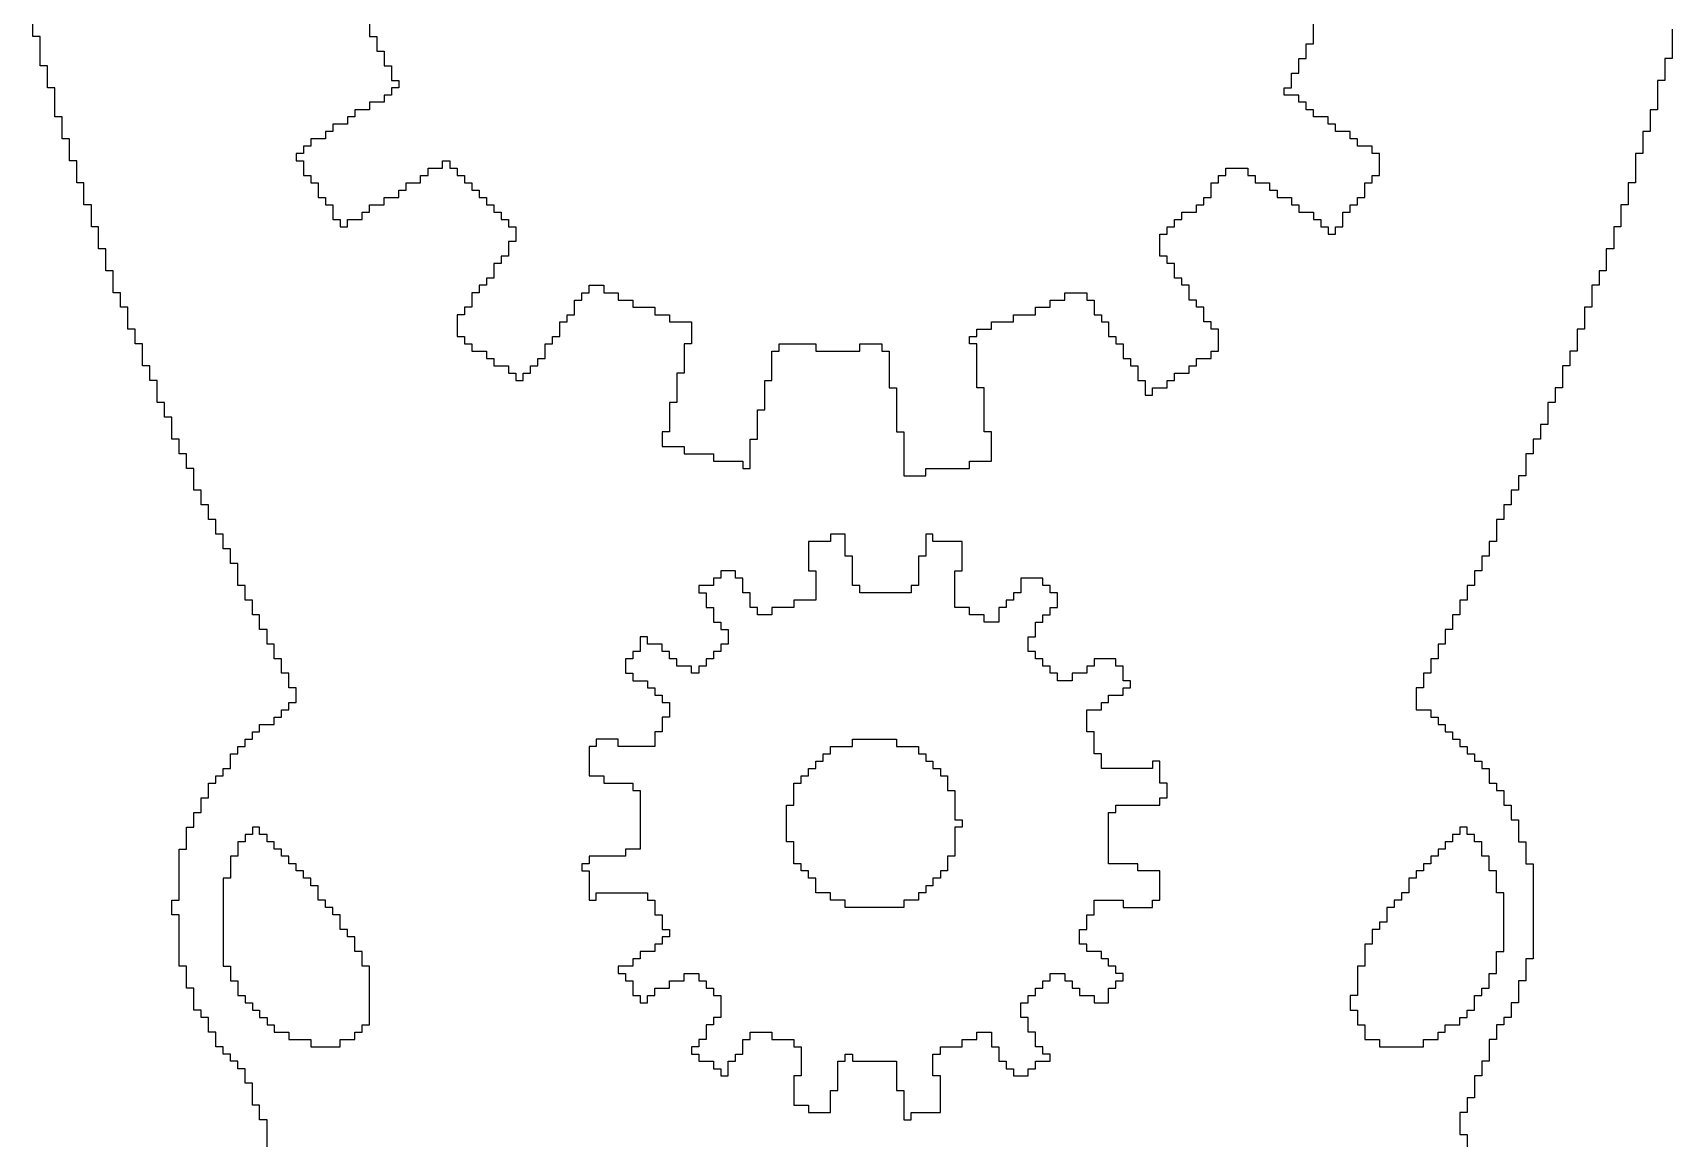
# Model space of a CAD drawing. Header units: inches. Extents: x -0.1 to 88.5, y -0.1 to 66.5.
# Drawn here: x 3.176 to 5.265, y 15.58 to 16.989 of the extents above; entities that cross this region are included whole.
import ezdxf

# ---------------------------------------------------------------- set-up
doc = ezdxf.new("R2010")
doc.units = ezdxf.units.IN
doc.layers.add('Top Overlay', color=2, linetype='Continuous')

msp = doc.modelspace()

# ---------------------------------------------------------------- linework, layer by layer
at = {"layer": 'Top Overlay'}
for p, q in [((3.1757, 16.9843), (3.1757, 17.0216)), ((3.6048, 17.0123), (3.6048, 16.9843)), ((4.8082, 16.975), (4.8082, 17.003)), ((5.2653, 16.9937), (5.2653, 16.9563)), ((3.1851, 16.9843), (3.1757, 16.9843)), ((3.1851, 16.947), (3.1851, 16.9843)), ((3.6048, 16.9843), (3.6142, 16.9843)), ((3.6142, 16.9843), (3.6142, 16.9657)), ((4.7989, 16.9563), (4.7989, 16.975)), ((4.7989, 16.975), (4.8082, 16.975)), ((3.1944, 16.947), (3.1851, 16.947)), ((3.1944, 16.919), (3.1944, 16.947)), ((3.6142, 16.9657), (3.6235, 16.9657)), ((3.6235, 16.9657), (3.6235, 16.947)), ((3.6235, 16.947), (3.6328, 16.947)), ((3.6328, 16.947), (3.6328, 16.9284)), ((4.7896, 16.9377), (4.7896, 16.9563)), ((4.7896, 16.9563), (4.7989, 16.9563)), ((5.2653, 16.9563), (5.256, 16.9563)), ((5.256, 16.9563), (5.256, 16.9284)), ((3.6328, 16.9284), (3.6422, 16.9284)), ((3.6422, 16.9284), (3.6422, 16.919)), ((4.7802, 16.919), (4.7802, 16.9377)), ((4.7802, 16.9377), (4.7896, 16.9377)), ((5.256, 16.9284), (5.2466, 16.9284)), ((5.2466, 16.9284), (5.2466, 16.891)), ((3.2037, 16.919), (3.1944, 16.919)), ((3.2037, 16.8817), (3.2037, 16.919)), ((3.6328, 16.9097), (3.6235, 16.9097)), ((3.6235, 16.9097), (3.6235, 16.9004)), ((3.6422, 16.919), (3.6328, 16.919)), ((3.6328, 16.919), (3.6328, 16.9097)), ((4.7709, 16.9097), (4.7709, 16.919)), ((4.7709, 16.919), (4.7802, 16.919)), ((4.7896, 16.9097), (4.7709, 16.9097)), ((4.7896, 16.9004), (4.7896, 16.9097)), ((3.6048, 16.891), (3.5862, 16.891)), ((3.5862, 16.891), (3.5862, 16.8817)), ((3.6235, 16.9004), (3.6048, 16.9004)), ((3.6048, 16.9004), (3.6048, 16.891)), ((4.7989, 16.9004), (4.7896, 16.9004)), ((4.7989, 16.891), (4.7989, 16.9004)), ((4.8082, 16.891), (4.7989, 16.891)), ((4.8082, 16.8817), (4.8082, 16.891)), ((5.2466, 16.891), (5.2373, 16.891)), ((5.2373, 16.891), (5.2373, 16.8631)), ((3.2131, 16.8817), (3.2037, 16.8817)), ((3.2131, 16.8537), (3.2131, 16.8817)), ((3.5582, 16.8631), (3.5489, 16.8631)), ((3.5489, 16.8631), (3.5489, 16.8537)), ((3.5769, 16.8724), (3.5582, 16.8724)), ((3.5582, 16.8724), (3.5582, 16.8631)), ((3.5862, 16.8817), (3.5769, 16.8817)), ((3.5769, 16.8817), (3.5769, 16.8724)), ((4.8269, 16.8817), (4.8082, 16.8817)), ((4.8269, 16.8724), (4.8269, 16.8817)), ((4.8362, 16.8724), (4.8269, 16.8724)), ((4.8362, 16.8631), (4.8362, 16.8724)), ((4.8548, 16.8631), (4.8362, 16.8631)), ((4.8548, 16.8537), (4.8548, 16.8631)), ((5.2373, 16.8631), (5.228, 16.8631)), ((5.228, 16.8631), (5.228, 16.8351)), ((3.2224, 16.8537), (3.2131, 16.8537)), ((3.2224, 16.8257), (3.2224, 16.8537)), ((3.5302, 16.8444), (3.5209, 16.8444)), ((3.5209, 16.8444), (3.5209, 16.8351)), ((3.5489, 16.8537), (3.5302, 16.8537)), ((3.5302, 16.8537), (3.5302, 16.8444)), ((4.8642, 16.8537), (4.8548, 16.8537)), ((4.8642, 16.8444), (4.8642, 16.8537)), ((4.8828, 16.8444), (4.8642, 16.8444)), ((4.8828, 16.8351), (4.8828, 16.8444)), ((3.2317, 16.8257), (3.2224, 16.8257)), ((3.2317, 16.7978), (3.2317, 16.8257)), ((3.5209, 16.8351), (3.5116, 16.8351)), ((3.5116, 16.8351), (3.5116, 16.8257)), ((3.5116, 16.8257), (3.5209, 16.8257)), ((3.5209, 16.8257), (3.5209, 16.8071)), ((3.6981, 16.8164), (3.6981, 16.8257)), ((3.6981, 16.8257), (3.7075, 16.8257)), ((3.7075, 16.8257), (3.7075, 16.8164)), ((4.8922, 16.8351), (4.8828, 16.8351)), ((4.8922, 16.8071), (4.8922, 16.8351)), ((5.228, 16.8351), (5.2187, 16.8351)), ((5.2187, 16.8351), (5.2187, 16.7978)), ((3.5209, 16.8071), (3.5302, 16.8071)), ((3.5302, 16.8071), (3.5302, 16.7978)), ((3.6701, 16.7978), (3.6701, 16.8071)), ((3.6701, 16.8071), (3.6795, 16.8071)), ((3.6795, 16.8071), (3.6795, 16.8164)), ((3.6795, 16.8164), (3.6981, 16.8164)), ((3.7075, 16.8164), (3.7168, 16.8164)), ((3.7168, 16.8164), (3.7168, 16.8071)), ((3.7168, 16.8071), (3.7261, 16.8071)), ((3.7261, 16.8071), (3.7261, 16.7978)), ((4.6869, 16.7978), (4.6869, 16.8071)), ((4.6869, 16.8071), (4.6963, 16.8071)), ((4.6963, 16.8071), (4.6963, 16.8164)), ((4.6963, 16.8164), (4.7243, 16.8164)), ((4.7243, 16.8164), (4.7243, 16.8071)), ((4.7243, 16.8071), (4.7336, 16.8071)), ((4.7336, 16.8071), (4.7336, 16.7978)), ((4.8828, 16.7978), (4.8828, 16.8071)), ((4.8828, 16.8071), (4.8922, 16.8071)), ((3.241, 16.7978), (3.2317, 16.7978)), ((3.241, 16.7698), (3.241, 16.7978)), ((3.5302, 16.7978), (3.5396, 16.7978)), ((3.5396, 16.7978), (3.5396, 16.7791)), ((3.6422, 16.7791), (3.6422, 16.7884)), ((3.6422, 16.7884), (3.6515, 16.7884)), ((3.6515, 16.7884), (3.6515, 16.7978)), ((3.6515, 16.7978), (3.6701, 16.7978)), ((3.7261, 16.7978), (3.7354, 16.7978)), ((3.7354, 16.7978), (3.7354, 16.7884)), ((3.7354, 16.7884), (3.7448, 16.7884)), ((3.7448, 16.7884), (3.7448, 16.7791)), ((4.6776, 16.7791), (4.6776, 16.7978)), ((4.6776, 16.7978), (4.6869, 16.7978)), ((4.7336, 16.7978), (4.7522, 16.7978)), ((4.7522, 16.7978), (4.7522, 16.7884)), ((4.7522, 16.7884), (4.7616, 16.7884)), ((4.7616, 16.7884), (4.7616, 16.7791)), ((4.8735, 16.7791), (4.8735, 16.7978)), ((4.8735, 16.7978), (4.8828, 16.7978)), ((5.2187, 16.7978), (5.2093, 16.7978)), ((5.2093, 16.7978), (5.2093, 16.7698)), ((3.2504, 16.7698), (3.241, 16.7698)), ((3.2504, 16.7418), (3.2504, 16.7698)), ((3.5396, 16.7791), (3.5489, 16.7791)), ((3.5489, 16.7791), (3.5489, 16.7698)), ((3.5489, 16.7698), (3.5582, 16.7698)), ((3.5582, 16.7698), (3.5582, 16.7511)), ((3.5955, 16.7511), (3.5955, 16.7604)), ((3.5955, 16.7604), (3.6048, 16.7604)), ((3.6048, 16.7604), (3.6048, 16.7698)), ((3.6048, 16.7698), (3.6235, 16.7698)), ((3.6235, 16.7698), (3.6235, 16.7791)), ((3.6235, 16.7791), (3.6422, 16.7791)), ((3.7448, 16.7791), (3.7541, 16.7791)), ((3.7541, 16.7791), (3.7541, 16.7698)), ((3.7541, 16.7698), (3.7634, 16.7698)), ((3.7634, 16.7698), (3.7634, 16.7604)), ((3.7634, 16.7604), (3.7728, 16.7604)), ((3.7728, 16.7604), (3.7728, 16.7511)), ((4.6403, 16.7511), (4.6403, 16.7604)), ((4.6403, 16.7604), (4.659, 16.7604)), ((4.659, 16.7604), (4.659, 16.7698)), ((4.659, 16.7698), (4.6683, 16.7698)), ((4.6683, 16.7698), (4.6683, 16.7791)), ((4.6683, 16.7791), (4.6776, 16.7791)), ((4.7616, 16.7791), (4.7802, 16.7791)), ((4.7802, 16.7791), (4.7802, 16.7698)), ((4.7802, 16.7698), (4.7896, 16.7698)), ((4.7896, 16.7698), (4.7896, 16.7604)), ((4.7896, 16.7604), (4.8082, 16.7604)), ((4.8082, 16.7604), (4.8082, 16.7511)), ((4.8455, 16.7418), (4.8455, 16.7604)), ((4.8455, 16.7604), (4.8548, 16.7604)), ((4.8548, 16.7604), (4.8548, 16.7698)), ((4.8548, 16.7698), (4.8642, 16.7698)), ((4.8642, 16.7698), (4.8642, 16.7791)), ((4.8642, 16.7791), (4.8735, 16.7791)), ((5.2093, 16.7698), (5.2, 16.7698)), ((5.2, 16.7698), (5.2, 16.7418)), ((3.2597, 16.7418), (3.2504, 16.7418)), ((3.2597, 16.7138), (3.2597, 16.7418)), ((3.5582, 16.7511), (3.5675, 16.7511)), ((3.5675, 16.7511), (3.5675, 16.7418)), ((3.5675, 16.7418), (3.5769, 16.7418)), ((3.5769, 16.7418), (3.5769, 16.7511)), ((3.5769, 16.7511), (3.5955, 16.7511)), ((3.7728, 16.7511), (3.7821, 16.7511)), ((3.7821, 16.7511), (3.7821, 16.7418)), ((3.7821, 16.7418), (3.7914, 16.7418)), ((3.7914, 16.7418), (3.7914, 16.7231)), ((4.6216, 16.7325), (4.6216, 16.7418)), ((4.6216, 16.7418), (4.631, 16.7418)), ((4.631, 16.7418), (4.631, 16.7511)), ((4.631, 16.7511), (4.6403, 16.7511)), ((4.8082, 16.7511), (4.8175, 16.7511)), ((4.8175, 16.7511), (4.8175, 16.7418)), ((4.8175, 16.7418), (4.8269, 16.7418)), ((4.8269, 16.7418), (4.8269, 16.7325)), ((4.8362, 16.7325), (4.8362, 16.7418)), ((4.8362, 16.7418), (4.8455, 16.7418)), ((5.2, 16.7418), (5.1907, 16.7418)), ((5.1907, 16.7418), (5.1907, 16.7138)), ((3.7914, 16.7231), (3.7821, 16.7231)), ((3.7821, 16.7231), (3.7821, 16.7045)), ((4.6123, 16.7045), (4.6123, 16.7325)), ((4.6123, 16.7325), (4.6216, 16.7325)), ((4.8269, 16.7325), (4.8362, 16.7325)), ((3.269, 16.7138), (3.2597, 16.7138)), ((3.269, 16.6858), (3.269, 16.7138)), ((3.7821, 16.7045), (3.7728, 16.7045)), ((3.7728, 16.7045), (3.7728, 16.6951)), ((4.6216, 16.7045), (4.6123, 16.7045)), ((4.6216, 16.6951), (4.6216, 16.7045)), ((5.1907, 16.7138), (5.1813, 16.7138)), ((5.1813, 16.7138), (5.1813, 16.6858)), ((3.2784, 16.6858), (3.269, 16.6858)), ((3.2784, 16.6578), (3.2784, 16.6858)), ((3.7634, 16.6765), (3.7541, 16.6765)), ((3.7541, 16.6765), (3.7541, 16.6672)), ((3.7728, 16.6951), (3.7634, 16.6951)), ((3.7634, 16.6951), (3.7634, 16.6765)), ((4.631, 16.6951), (4.6216, 16.6951)), ((4.631, 16.6765), (4.631, 16.6951)), ((4.6403, 16.6765), (4.631, 16.6765)), ((4.6403, 16.6672), (4.6403, 16.6765)), ((5.1813, 16.6858), (5.172, 16.6858)), ((5.172, 16.6858), (5.172, 16.6672)), ((3.2877, 16.6578), (3.2784, 16.6578)), ((3.2877, 16.6392), (3.2877, 16.6578)), ((3.7448, 16.6578), (3.7354, 16.6578)), ((3.7354, 16.6578), (3.7354, 16.6392)), ((3.7541, 16.6672), (3.7448, 16.6672)), ((3.7448, 16.6672), (3.7448, 16.6578)), ((3.8754, 16.6485), (3.8754, 16.6578)), ((3.8754, 16.6578), (3.8847, 16.6578)), ((3.8847, 16.6578), (3.8847, 16.6672)), ((3.8847, 16.6672), (3.9034, 16.6672)), ((3.9034, 16.6672), (3.9034, 16.6578)), ((3.9034, 16.6578), (3.922, 16.6578)), ((3.922, 16.6578), (3.922, 16.6485)), ((4.491, 16.6485), (4.491, 16.6578)), ((4.491, 16.6578), (4.519, 16.6578)), ((4.519, 16.6578), (4.519, 16.6485)), ((4.6496, 16.6672), (4.6403, 16.6672)), ((4.6496, 16.6485), (4.6496, 16.6672)), ((5.172, 16.6672), (5.1627, 16.6672)), ((5.1627, 16.6672), (5.1627, 16.6392)), ((3.297, 16.6392), (3.2877, 16.6392)), ((3.297, 16.6112), (3.297, 16.6392)), ((3.7354, 16.6392), (3.7261, 16.6392)), ((3.7261, 16.6392), (3.7261, 16.6298)), ((3.866, 16.6298), (3.866, 16.6485)), ((3.866, 16.6485), (3.8754, 16.6485)), ((3.922, 16.6485), (3.9407, 16.6485)), ((3.9407, 16.6485), (3.9407, 16.6392)), ((3.9407, 16.6392), (3.9687, 16.6392)), ((3.9687, 16.6392), (3.9687, 16.6298)), ((4.4537, 16.6298), (4.4537, 16.6392)), ((4.4537, 16.6392), (4.4724, 16.6392)), ((4.4724, 16.6392), (4.4724, 16.6485)), ((4.4724, 16.6485), (4.491, 16.6485)), ((4.519, 16.6485), (4.5284, 16.6485)), ((4.5284, 16.6485), (4.5284, 16.6298)), ((4.659, 16.6485), (4.6496, 16.6485)), ((4.659, 16.6392), (4.659, 16.6485)), ((4.6683, 16.6392), (4.659, 16.6392)), ((4.6683, 16.6205), (4.6683, 16.6392)), ((5.1627, 16.6392), (5.1534, 16.6392)), ((5.1534, 16.6392), (5.1534, 16.6112)), ((3.7261, 16.6298), (3.7168, 16.6298)), ((3.7168, 16.6298), (3.7168, 16.6019)), ((3.8474, 16.6019), (3.8474, 16.6205)), ((3.8474, 16.6205), (3.8567, 16.6205)), ((3.8567, 16.6205), (3.8567, 16.6298)), ((3.8567, 16.6298), (3.866, 16.6298)), ((3.9687, 16.6298), (3.9873, 16.6298)), ((3.9873, 16.6298), (3.9873, 16.6205)), ((3.9873, 16.6205), (4.0153, 16.6205)), ((4.0153, 16.6205), (4.0153, 16.5925)), ((4.3978, 16.6112), (4.3978, 16.6205)), ((4.3978, 16.6205), (4.4257, 16.6205)), ((4.4257, 16.6205), (4.4257, 16.6298)), ((4.4257, 16.6298), (4.4537, 16.6298)), ((4.5284, 16.6298), (4.5377, 16.6298)), ((4.5377, 16.6298), (4.5377, 16.6205)), ((4.5377, 16.6205), (4.547, 16.6205)), ((4.547, 16.6205), (4.547, 16.6019)), ((4.6776, 16.6205), (4.6683, 16.6205)), ((4.6776, 16.6112), (4.6776, 16.6205)), ((3.3063, 16.6112), (3.297, 16.6112)), ((3.3063, 16.5925), (3.3063, 16.6112)), ((3.3157, 16.5925), (3.3063, 16.5925)), ((3.3157, 16.5646), (3.3157, 16.5925)), ((3.7168, 16.6019), (3.7261, 16.6019)), ((3.7261, 16.6019), (3.7261, 16.5925)), ((3.7261, 16.5925), (3.7354, 16.5925)), ((3.7354, 16.5925), (3.7354, 16.5832)), ((3.8287, 16.5739), (3.8287, 16.5925)), ((3.8287, 16.5925), (3.8381, 16.5925)), ((3.8381, 16.5925), (3.8381, 16.6019)), ((3.8381, 16.6019), (3.8474, 16.6019)), ((4.0153, 16.5925), (4.006, 16.5925)), ((4.006, 16.5925), (4.006, 16.5552)), ((4.1272, 16.5832), (4.1272, 16.5925)), ((4.1272, 16.5925), (4.1739, 16.5925)), ((4.1739, 16.5925), (4.1739, 16.5832)), ((4.2298, 16.5832), (4.2298, 16.5925)), ((4.2298, 16.5925), (4.2578, 16.5925)), ((4.2578, 16.5925), (4.2578, 16.5832)), ((4.3698, 16.5925), (4.3698, 16.6019)), ((4.3698, 16.6019), (4.3791, 16.6019)), ((4.3791, 16.5925), (4.3698, 16.5925)), ((4.3791, 16.6019), (4.3791, 16.6112)), ((4.3791, 16.6112), (4.3978, 16.6112)), ((4.3791, 16.5366), (4.3791, 16.5925)), ((4.547, 16.6019), (4.5563, 16.6019)), ((4.5563, 16.6019), (4.5563, 16.5925)), ((4.5563, 16.5925), (4.5657, 16.5925)), ((4.5657, 16.5925), (4.5657, 16.5739)), ((4.6869, 16.6112), (4.6776, 16.6112)), ((4.6869, 16.5832), (4.6869, 16.6112)), ((5.1534, 16.6112), (5.144, 16.6112)), ((5.144, 16.6112), (5.144, 16.5832)), ((3.7354, 16.5832), (3.7541, 16.5832)), ((3.7541, 16.5832), (3.7541, 16.5739)), ((3.7541, 16.5739), (3.7634, 16.5739)), ((3.7634, 16.5739), (3.7634, 16.5646)), ((3.8194, 16.5646), (3.8194, 16.5739)), ((3.8194, 16.5739), (3.8287, 16.5739)), ((4.1179, 16.5459), (4.1179, 16.5832)), ((4.1179, 16.5832), (4.1272, 16.5832)), ((4.1739, 16.5832), (4.2298, 16.5832)), ((4.2578, 16.5832), (4.2672, 16.5832)), ((4.2672, 16.5832), (4.2672, 16.5366)), ((4.5657, 16.5739), (4.575, 16.5739)), ((4.575, 16.5739), (4.575, 16.5646)), ((4.659, 16.5646), (4.659, 16.5739)), ((4.659, 16.5739), (4.6776, 16.5739)), ((4.6776, 16.5739), (4.6776, 16.5832)), ((4.6776, 16.5832), (4.6869, 16.5832)), ((5.144, 16.5832), (5.1347, 16.5832)), ((5.1347, 16.5832), (5.1347, 16.5646)), ((3.325, 16.5646), (3.3157, 16.5646)), ((3.325, 16.5459), (3.325, 16.5646)), ((3.7634, 16.5646), (3.7821, 16.5646)), ((3.7821, 16.5646), (3.7821, 16.5552)), ((3.7821, 16.5552), (3.7914, 16.5552)), ((3.7914, 16.5552), (3.7914, 16.5459)), ((3.8007, 16.5459), (3.8007, 16.5552)), ((3.8007, 16.5552), (3.8101, 16.5552)), ((3.8101, 16.5552), (3.8101, 16.5646)), ((3.8101, 16.5646), (3.8194, 16.5646)), ((4.006, 16.5552), (3.9966, 16.5552)), ((3.9966, 16.5552), (3.9966, 16.5179)), ((4.575, 16.5646), (4.5843, 16.5646)), ((4.5843, 16.5646), (4.5843, 16.5459)), ((4.631, 16.5459), (4.631, 16.5552)), ((4.631, 16.5552), (4.6496, 16.5552)), ((4.6496, 16.5552), (4.6496, 16.5646)), ((4.6496, 16.5646), (4.659, 16.5646)), ((5.1347, 16.5646), (5.1254, 16.5646)), ((5.1254, 16.5646), (5.1254, 16.5366)), ((3.3343, 16.5459), (3.325, 16.5459)), ((3.3343, 16.5179), (3.3343, 16.5459)), ((3.7914, 16.5459), (3.8007, 16.5459)), ((4.1086, 16.5086), (4.1086, 16.5459)), ((4.1086, 16.5459), (4.1179, 16.5459)), ((4.2672, 16.5366), (4.2765, 16.5366)), ((4.2765, 16.5366), (4.2765, 16.4806)), ((4.3884, 16.5366), (4.3791, 16.5366)), ((4.3884, 16.4806), (4.3884, 16.5366)), ((4.5843, 16.5459), (4.5937, 16.5459)), ((4.5937, 16.5459), (4.5937, 16.5272)), ((4.603, 16.5272), (4.603, 16.5366)), ((4.603, 16.5366), (4.6216, 16.5366)), ((4.6216, 16.5366), (4.6216, 16.5459)), ((4.6216, 16.5459), (4.631, 16.5459)), ((5.1254, 16.5366), (5.116, 16.5366)), ((5.116, 16.5366), (5.116, 16.5179)), ((3.3437, 16.5179), (3.3343, 16.5179)), ((3.3437, 16.4993), (3.3437, 16.5179)), ((3.9966, 16.5179), (3.9873, 16.5179)), ((3.9873, 16.5179), (3.9873, 16.4806)), ((4.0993, 16.4713), (4.0993, 16.5086)), ((4.0993, 16.5086), (4.1086, 16.5086)), ((4.5937, 16.5272), (4.603, 16.5272)), ((5.116, 16.5179), (5.1067, 16.5179)), ((5.1067, 16.5179), (5.1067, 16.4899)), ((3.353, 16.4993), (3.3437, 16.4993)), ((3.353, 16.4713), (3.353, 16.4993)), ((5.1067, 16.4899), (5.0974, 16.4899)), ((5.0974, 16.4899), (5.0974, 16.4713)), ((3.3623, 16.4713), (3.353, 16.4713)), ((3.3623, 16.4526), (3.3623, 16.4713)), ((3.9873, 16.4806), (3.978, 16.4806)), ((3.978, 16.4806), (3.978, 16.4619)), ((4.0899, 16.434), (4.0899, 16.4713)), ((4.0899, 16.4713), (4.0993, 16.4713)), ((4.2765, 16.4806), (4.2858, 16.4806)), ((4.2858, 16.4806), (4.2858, 16.4246)), ((4.3978, 16.4806), (4.3884, 16.4806)), ((4.3978, 16.4433), (4.3978, 16.4806)), ((5.0974, 16.4713), (5.0881, 16.4713)), ((5.0881, 16.4713), (5.0881, 16.4526)), ((3.3716, 16.4526), (3.3623, 16.4526)), ((3.3716, 16.434), (3.3716, 16.4526)), ((3.978, 16.4619), (4.006, 16.4619)), ((4.006, 16.4619), (4.006, 16.4526)), ((4.006, 16.4526), (4.0433, 16.4526)), ((4.0433, 16.4526), (4.0433, 16.4433)), ((5.0881, 16.4526), (5.0787, 16.4526)), ((5.0787, 16.4526), (5.0787, 16.4246)), ((3.381, 16.434), (3.3716, 16.434)), ((3.381, 16.406), (3.381, 16.434)), ((4.0433, 16.4433), (4.0806, 16.4433)), ((4.0806, 16.4433), (4.0806, 16.434)), ((4.0806, 16.434), (4.0899, 16.434)), ((4.2858, 16.4246), (4.3138, 16.4246)), ((4.3138, 16.4246), (4.3138, 16.434)), ((4.3138, 16.434), (4.3698, 16.434)), ((4.3698, 16.434), (4.3698, 16.4433)), ((4.3698, 16.4433), (4.3978, 16.4433)), ((5.0787, 16.4246), (5.0694, 16.4246)), ((5.0694, 16.4246), (5.0694, 16.406)), ((3.3903, 16.406), (3.381, 16.406)), ((3.3903, 16.3873), (3.3903, 16.406)), ((5.0694, 16.406), (5.0601, 16.406)), ((5.0601, 16.406), (5.0601, 16.3873)), ((3.3996, 16.3873), (3.3903, 16.3873)), ((3.3996, 16.3687), (3.3996, 16.3873)), ((5.0601, 16.3873), (5.0507, 16.3873)), ((5.0507, 16.3873), (5.0507, 16.3687)), ((3.409, 16.3687), (3.3996, 16.3687)), ((3.409, 16.35), (3.409, 16.3687)), ((5.0507, 16.3687), (5.0414, 16.3687)), ((5.0414, 16.3687), (5.0414, 16.3407)), ((3.4183, 16.35), (3.409, 16.35)), ((3.4183, 16.3313), (3.4183, 16.35)), ((4.1925, 16.3407), (4.1646, 16.3407)), ((4.1646, 16.3407), (4.1646, 16.3034)), ((4.2112, 16.35), (4.1925, 16.35)), ((4.1925, 16.35), (4.1925, 16.3407)), ((4.2112, 16.322), (4.2112, 16.35)), ((4.3231, 16.35), (4.3138, 16.35)), ((4.3138, 16.35), (4.3138, 16.322)), ((4.3231, 16.3407), (4.3231, 16.35)), ((4.3604, 16.3407), (4.3231, 16.3407)), ((4.3604, 16.3034), (4.3604, 16.3407)), ((5.0414, 16.3407), (5.0321, 16.3407)), ((5.0321, 16.3407), (5.0321, 16.322)), ((3.4276, 16.3313), (3.4183, 16.3313)), ((3.4276, 16.3127), (3.4276, 16.3313)), ((4.2205, 16.322), (4.2112, 16.322)), ((4.2205, 16.2847), (4.2205, 16.322)), ((4.3138, 16.322), (4.3045, 16.322)), ((4.3045, 16.322), (4.3045, 16.2847)), ((5.0321, 16.322), (5.0228, 16.322)), ((5.0228, 16.322), (5.0228, 16.3034)), ((3.4369, 16.3127), (3.4276, 16.3127)), ((3.4369, 16.2847), (3.4369, 16.3127)), ((4.0713, 16.3034), (4.0526, 16.3034)), ((4.0526, 16.3034), (4.0526, 16.294)), ((4.0713, 16.294), (4.0713, 16.3034)), ((4.1646, 16.3034), (4.1739, 16.3034)), ((4.1739, 16.3034), (4.1739, 16.266)), ((4.3511, 16.2567), (4.3511, 16.3034)), ((4.3511, 16.3034), (4.3604, 16.3034)), ((5.0228, 16.3034), (5.0134, 16.3034)), ((5.0134, 16.3034), (5.0134, 16.2847)), ((3.4463, 16.2847), (3.4369, 16.2847)), ((3.4463, 16.266), (3.4463, 16.2847)), ((4.0433, 16.2847), (4.0246, 16.2847)), ((4.0246, 16.2847), (4.0246, 16.2754)), ((4.0526, 16.294), (4.0433, 16.294)), ((4.0433, 16.294), (4.0433, 16.2847)), ((4.0806, 16.294), (4.0713, 16.294)), ((4.0806, 16.2754), (4.0806, 16.294)), ((4.2298, 16.2847), (4.2205, 16.2847)), ((4.2298, 16.2754), (4.2298, 16.2847)), ((4.3045, 16.2847), (4.2951, 16.2847)), ((4.2951, 16.2847), (4.2951, 16.2754)), ((4.4631, 16.294), (4.4351, 16.294)), ((4.4351, 16.294), (4.4351, 16.2754)), ((4.4631, 16.2847), (4.4631, 16.294)), ((4.4724, 16.2847), (4.4631, 16.2847)), ((4.4724, 16.2754), (4.4724, 16.2847)), ((5.0134, 16.2847), (5.0041, 16.2847)), ((5.0041, 16.2847), (5.0041, 16.266)), ((3.4556, 16.266), (3.4463, 16.266)), ((3.4556, 16.2474), (3.4556, 16.266)), ((4.0246, 16.2754), (4.034, 16.2754)), ((4.034, 16.2754), (4.034, 16.2567)), ((4.0899, 16.2754), (4.0806, 16.2754)), ((4.0899, 16.2567), (4.0899, 16.2754)), ((4.1739, 16.266), (4.1459, 16.266)), ((4.1459, 16.266), (4.1459, 16.2567)), ((4.2951, 16.2754), (4.2298, 16.2754)), ((4.4257, 16.266), (4.4164, 16.266)), ((4.4164, 16.266), (4.4164, 16.2567)), ((4.4351, 16.2754), (4.4257, 16.2754)), ((4.4257, 16.2754), (4.4257, 16.266)), ((4.4817, 16.2754), (4.4724, 16.2754)), ((4.4817, 16.2567), (4.4817, 16.2754)), ((5.0041, 16.266), (4.9948, 16.266)), ((4.9948, 16.266), (4.9948, 16.2474)), ((3.4649, 16.2474), (3.4556, 16.2474)), ((3.4649, 16.2287), (3.4649, 16.2474)), ((4.034, 16.2567), (4.0433, 16.2567)), ((4.0433, 16.2567), (4.0433, 16.2381)), ((4.0433, 16.2381), (4.0526, 16.2381)), ((4.0526, 16.2381), (4.0526, 16.2287)), ((4.0993, 16.2567), (4.0899, 16.2567)), ((4.0993, 16.2474), (4.0993, 16.2567)), ((4.1179, 16.2474), (4.0993, 16.2474)), ((4.1459, 16.2567), (4.1179, 16.2567)), ((4.1179, 16.2567), (4.1179, 16.2474)), ((4.3698, 16.2567), (4.3511, 16.2567)), ((4.3698, 16.2474), (4.3698, 16.2567)), ((4.3884, 16.2474), (4.3698, 16.2474)), ((4.3884, 16.2381), (4.3884, 16.2474)), ((4.4071, 16.2381), (4.3884, 16.2381)), ((4.4164, 16.2567), (4.4071, 16.2567)), ((4.4071, 16.2567), (4.4071, 16.2381)), ((4.4537, 16.2194), (4.4537, 16.2381)), ((4.4537, 16.2381), (4.4631, 16.2381)), ((4.4631, 16.2381), (4.4631, 16.2474)), ((4.4631, 16.2474), (4.4724, 16.2474)), ((4.4724, 16.2474), (4.4724, 16.2567)), ((4.4724, 16.2567), (4.4817, 16.2567)), ((4.9948, 16.2474), (4.9854, 16.2474)), ((4.9854, 16.2474), (4.9854, 16.2287)), ((3.4743, 16.2287), (3.4649, 16.2287)), ((3.4743, 16.2101), (3.4743, 16.2287)), ((3.9593, 16.2194), (3.95, 16.2194)), ((3.95, 16.2194), (3.95, 16.2007)), ((3.9593, 16.2101), (3.9593, 16.2194)), ((4.0526, 16.2287), (4.0619, 16.2287)), ((4.0619, 16.2287), (4.0619, 16.2101)), ((4.4444, 16.2007), (4.4444, 16.2194)), ((4.4444, 16.2194), (4.4537, 16.2194)), ((4.9854, 16.2287), (4.9761, 16.2287)), ((4.9761, 16.2287), (4.9761, 16.2101)), ((3.4836, 16.2101), (3.4743, 16.2101)), ((3.4836, 16.1914), (3.4836, 16.2101)), ((3.95, 16.2007), (3.9407, 16.2007)), ((3.9407, 16.2007), (3.9407, 16.1914)), ((3.978, 16.2101), (3.9593, 16.2101)), ((3.978, 16.2007), (3.978, 16.2101)), ((3.9873, 16.2007), (3.978, 16.2007)), ((3.9873, 16.1914), (3.9873, 16.2007)), ((4.0526, 16.2007), (4.0433, 16.2007)), ((4.0433, 16.2007), (4.0433, 16.1914)), ((4.0619, 16.2101), (4.0526, 16.2101)), ((4.0526, 16.2101), (4.0526, 16.2007)), ((4.4537, 16.2007), (4.4444, 16.2007)), ((4.4537, 16.1914), (4.4537, 16.2007)), ((4.9761, 16.2101), (4.9668, 16.2101)), ((4.9668, 16.2101), (4.9668, 16.1914)), ((3.4929, 16.1914), (3.4836, 16.1914)), ((3.4929, 16.1728), (3.4929, 16.1914)), ((3.9407, 16.1914), (3.9313, 16.1914)), ((3.9313, 16.1914), (3.9313, 16.1728)), ((3.9966, 16.1914), (3.9873, 16.1914)), ((3.9966, 16.1821), (3.9966, 16.1914)), ((4.0153, 16.1821), (3.9966, 16.1821)), ((4.0153, 16.1728), (4.0153, 16.1821)), ((4.034, 16.1821), (4.0246, 16.1821)), ((4.0246, 16.1821), (4.0246, 16.1728)), ((4.0433, 16.1914), (4.034, 16.1914)), ((4.034, 16.1914), (4.034, 16.1821)), ((4.4631, 16.1914), (4.4537, 16.1914)), ((4.4631, 16.1821), (4.4631, 16.1914)), ((4.4724, 16.1821), (4.4631, 16.1821)), ((4.4724, 16.1728), (4.4724, 16.1821)), ((4.5284, 16.1821), (4.519, 16.1821)), ((4.519, 16.1821), (4.519, 16.1728)), ((4.5563, 16.1914), (4.5284, 16.1914)), ((4.5284, 16.1914), (4.5284, 16.1821)), ((4.5563, 16.1821), (4.5563, 16.1914)), ((4.5657, 16.1821), (4.5563, 16.1821)), ((4.5657, 16.1634), (4.5657, 16.1821)), ((4.9668, 16.1914), (4.9575, 16.1914)), ((4.9575, 16.1914), (4.9575, 16.1728)), ((3.5022, 16.1728), (3.4929, 16.1728)), ((3.5022, 16.1541), (3.5022, 16.1728)), ((3.5116, 16.1541), (3.5022, 16.1541)), ((3.5116, 16.1354), (3.5116, 16.1541)), ((3.9313, 16.1728), (3.9407, 16.1728)), ((3.9407, 16.1728), (3.9407, 16.1634)), ((3.9407, 16.1634), (3.9593, 16.1634)), ((3.9593, 16.1634), (3.9593, 16.1541)), ((3.9593, 16.1541), (3.9687, 16.1541)), ((3.9687, 16.1541), (3.9687, 16.1448)), ((4.0246, 16.1728), (4.0153, 16.1728)), ((4.4817, 16.1728), (4.4724, 16.1728)), ((4.4817, 16.1634), (4.4817, 16.1728)), ((4.5004, 16.1634), (4.4817, 16.1634)), ((4.519, 16.1728), (4.5004, 16.1728)), ((4.5004, 16.1728), (4.5004, 16.1634)), ((4.575, 16.1634), (4.5657, 16.1634)), ((4.5657, 16.1448), (4.5657, 16.1541)), ((4.5657, 16.1541), (4.575, 16.1541)), ((4.575, 16.1541), (4.575, 16.1634)), ((4.9481, 16.1541), (4.9388, 16.1541)), ((4.9388, 16.1541), (4.9388, 16.1261)), ((4.9575, 16.1728), (4.9481, 16.1728)), ((4.9481, 16.1728), (4.9481, 16.1541)), ((3.5022, 16.1261), (3.5022, 16.1354)), ((3.5022, 16.1354), (3.5116, 16.1354)), ((3.9687, 16.1448), (3.978, 16.1448)), ((3.978, 16.1448), (3.978, 16.1354)), ((3.978, 16.1354), (3.9873, 16.1354)), ((3.9873, 16.1354), (3.9873, 16.1168)), ((4.5377, 16.1261), (4.5377, 16.1354)), ((4.5377, 16.1354), (4.547, 16.1354)), ((4.547, 16.1354), (4.547, 16.1448)), ((4.547, 16.1448), (4.5657, 16.1448)), ((3.4836, 16.1075), (3.4836, 16.1168)), ((3.4836, 16.1168), (3.4929, 16.1168)), ((3.4929, 16.1168), (3.4929, 16.1261)), ((3.4929, 16.1261), (3.5022, 16.1261)), ((3.9873, 16.1168), (3.978, 16.1168)), ((3.978, 16.1168), (3.978, 16.0981)), ((4.519, 16.0981), (4.519, 16.1261)), ((4.519, 16.1261), (4.5377, 16.1261)), ((4.9388, 16.1261), (4.9575, 16.1261)), ((4.9575, 16.1261), (4.9575, 16.1168)), ((4.9575, 16.1168), (4.9668, 16.1168)), ((4.9668, 16.1168), (4.9668, 16.1075)), ((3.4556, 16.0888), (3.4556, 16.0981)), ((3.4556, 16.0981), (3.4649, 16.0981)), ((3.4649, 16.0981), (3.4649, 16.1075)), ((3.4649, 16.1075), (3.4836, 16.1075)), ((3.978, 16.0981), (3.9687, 16.0981)), ((3.9687, 16.0981), (3.9687, 16.0795)), ((4.5284, 16.0981), (4.519, 16.0981)), ((4.5284, 16.0701), (4.5284, 16.0981)), ((4.9668, 16.1075), (4.9761, 16.1075)), ((4.9761, 16.1075), (4.9761, 16.0981)), ((4.9761, 16.0981), (4.9854, 16.0981)), ((4.9854, 16.0981), (4.9854, 16.0888)), ((3.4276, 16.0515), (3.4276, 16.0701)), ((3.4276, 16.0701), (3.4369, 16.0701)), ((3.4369, 16.0701), (3.4369, 16.0795)), ((3.4369, 16.0795), (3.4463, 16.0795)), ((3.4463, 16.0795), (3.4463, 16.0888)), ((3.4463, 16.0888), (3.4556, 16.0888)), ((3.894, 16.0795), (3.8847, 16.0795)), ((3.8847, 16.0795), (3.8847, 16.0422)), ((3.922, 16.0888), (3.894, 16.0888)), ((3.894, 16.0888), (3.894, 16.0795)), ((3.922, 16.0795), (3.922, 16.0888)), ((3.9687, 16.0795), (3.922, 16.0795)), ((4.1832, 16.0608), (4.1832, 16.0701)), ((4.1832, 16.0701), (4.1925, 16.0701)), ((4.1925, 16.0701), (4.1925, 16.0795)), ((4.1925, 16.0795), (4.2205, 16.0795)), ((4.2205, 16.0795), (4.2205, 16.0888)), ((4.2205, 16.0888), (4.2765, 16.0888)), ((4.2765, 16.0888), (4.2765, 16.0795)), ((4.2765, 16.0795), (4.3045, 16.0795)), ((4.3045, 16.0795), (4.3045, 16.0701)), ((4.3045, 16.0701), (4.3138, 16.0701)), ((4.3138, 16.0701), (4.3138, 16.0608)), ((4.5377, 16.0701), (4.5284, 16.0701)), ((4.5377, 16.0515), (4.5377, 16.0701)), ((4.9854, 16.0888), (4.9948, 16.0888)), ((4.9948, 16.0888), (4.9948, 16.0795)), ((4.9948, 16.0795), (5.0041, 16.0795)), ((5.0041, 16.0795), (5.0041, 16.0701)), ((5.0041, 16.0701), (5.0134, 16.0701)), ((5.0134, 16.0701), (5.0134, 16.0608)), ((3.4183, 16.0422), (3.4183, 16.0515)), ((3.4183, 16.0515), (3.4276, 16.0515)), ((4.1646, 16.0422), (4.1646, 16.0515)), ((4.1646, 16.0515), (4.1739, 16.0515)), ((4.1739, 16.0515), (4.1739, 16.0608)), ((4.1739, 16.0608), (4.1832, 16.0608)), ((4.3138, 16.0608), (4.3231, 16.0608)), ((4.3231, 16.0608), (4.3231, 16.0515)), ((4.3231, 16.0515), (4.3325, 16.0515)), ((4.3325, 16.0515), (4.3325, 16.0422)), ((4.603, 16.0515), (4.5377, 16.0515)), ((4.6123, 16.0608), (4.603, 16.0608)), ((4.603, 16.0608), (4.603, 16.0515)), ((4.6123, 16.0328), (4.6123, 16.0608)), ((5.0134, 16.0608), (5.0228, 16.0608)), ((5.0228, 16.0608), (5.0228, 16.0515)), ((5.0228, 16.0515), (5.0321, 16.0515)), ((5.0321, 16.0515), (5.0321, 16.0328)), ((3.3996, 16.0142), (3.3996, 16.0328)), ((3.3996, 16.0328), (3.409, 16.0328)), ((3.409, 16.0328), (3.409, 16.0422)), ((3.409, 16.0422), (3.4183, 16.0422)), ((3.8847, 16.0422), (3.9034, 16.0422)), ((3.9034, 16.0422), (3.9034, 16.0328)), ((3.9034, 16.0328), (3.9407, 16.0328)), ((3.9407, 16.0328), (3.9407, 16.0235)), ((4.1459, 16.0048), (4.1459, 16.0328)), ((4.1459, 16.0328), (4.1552, 16.0328)), ((4.1552, 16.0328), (4.1552, 16.0422)), ((4.1552, 16.0422), (4.1646, 16.0422)), ((4.3325, 16.0422), (4.3418, 16.0422)), ((4.3418, 16.0422), (4.3418, 16.0235)), ((4.6216, 16.0328), (4.6123, 16.0328)), ((4.6216, 16.0142), (4.6216, 16.0328)), ((5.0321, 16.0328), (5.0414, 16.0328)), ((5.0414, 16.0328), (5.0414, 16.0235)), ((3.3903, 15.9955), (3.3903, 16.0142)), ((3.3903, 16.0142), (3.3996, 16.0142)), ((3.9407, 16.0235), (3.95, 16.0235)), ((3.95, 16.0235), (3.95, 15.9489)), ((4.3418, 16.0235), (4.3511, 16.0235)), ((4.3511, 16.0235), (4.3511, 15.9862)), ((4.6123, 16.0048), (4.6123, 16.0142)), ((4.6123, 16.0142), (4.6216, 16.0142)), ((5.0414, 16.0235), (5.0507, 16.0235)), ((5.0507, 16.0235), (5.0507, 16.0048)), ((3.381, 15.9769), (3.381, 15.9955)), ((3.381, 15.9955), (3.3903, 15.9955)), ((4.1366, 15.9582), (4.1366, 16.0048)), ((4.1366, 16.0048), (4.1459, 16.0048)), ((4.3511, 15.9862), (4.3604, 15.9862)), ((4.3604, 15.9862), (4.3604, 15.9769)), ((4.547, 15.9302), (4.547, 15.9955)), ((4.547, 15.9955), (4.5563, 15.9955)), ((4.5563, 15.9955), (4.5563, 16.0048)), ((4.5563, 16.0048), (4.6123, 16.0048)), ((5.0507, 16.0048), (5.0601, 16.0048)), ((5.0601, 16.0048), (5.0601, 15.9862)), ((5.0601, 15.9862), (5.0694, 15.9862)), ((5.0694, 15.9862), (5.0694, 15.9582)), ((3.3716, 15.9489), (3.3716, 15.9769)), ((3.3716, 15.9769), (3.381, 15.9769)), ((3.4556, 15.9675), (3.4463, 15.9675)), ((3.4463, 15.9675), (3.4463, 15.9582)), ((3.4649, 15.9769), (3.4556, 15.9769)), ((3.4556, 15.9769), (3.4556, 15.9675)), ((3.4649, 15.9675), (3.4649, 15.9769)), ((3.4743, 15.9675), (3.4649, 15.9675)), ((3.4743, 15.9582), (3.4743, 15.9675)), ((4.3511, 15.9769), (4.3511, 15.9675)), ((4.3604, 15.9769), (4.3511, 15.9769)), ((4.3511, 15.9675), (4.3511, 15.9396)), ((4.9948, 15.9675), (4.9854, 15.9675)), ((4.9854, 15.9675), (4.9854, 15.9582)), ((5.0041, 15.9769), (4.9948, 15.9769)), ((4.9948, 15.9769), (4.9948, 15.9675)), ((5.0041, 15.9675), (5.0041, 15.9769)), ((5.0134, 15.9675), (5.0041, 15.9675)), ((5.0134, 15.9582), (5.0134, 15.9675)), ((3.3623, 15.8836), (3.3623, 15.9489)), ((3.3623, 15.9489), (3.3716, 15.9489)), ((3.4463, 15.9582), (3.4369, 15.9582)), ((3.4369, 15.9582), (3.4369, 15.9396)), ((3.4836, 15.9582), (3.4743, 15.9582)), ((3.4836, 15.9489), (3.4836, 15.9582)), ((3.4929, 15.9489), (3.4836, 15.9489)), ((3.4929, 15.9396), (3.4929, 15.9489)), ((3.95, 15.9489), (3.9313, 15.9489)), ((3.9313, 15.9489), (3.9313, 15.9396)), ((4.1459, 15.9582), (4.1366, 15.9582)), ((4.1459, 15.9302), (4.1459, 15.9582)), ((4.9761, 15.9489), (4.9668, 15.9489)), ((4.9668, 15.9489), (4.9668, 15.9396)), ((4.9854, 15.9582), (4.9761, 15.9582)), ((4.9761, 15.9582), (4.9761, 15.9489)), ((5.0228, 15.9582), (5.0134, 15.9582)), ((5.0228, 15.9396), (5.0228, 15.9582)), ((5.0694, 15.9582), (5.0787, 15.9582)), ((5.0787, 15.9582), (5.0787, 15.9302)), ((3.4369, 15.9396), (3.4276, 15.9396)), ((3.4276, 15.9396), (3.4276, 15.9116)), ((3.5022, 15.9396), (3.4929, 15.9396)), ((3.5022, 15.9302), (3.5022, 15.9396)), ((3.5116, 15.9302), (3.5022, 15.9302)), ((3.5116, 15.9209), (3.5116, 15.9302)), ((3.8847, 15.9302), (3.8754, 15.9302)), ((3.8754, 15.9302), (3.8754, 15.9209)), ((3.9313, 15.9396), (3.8847, 15.9396)), ((3.8847, 15.9396), (3.8847, 15.9302)), ((4.1552, 15.9302), (4.1459, 15.9302)), ((4.1552, 15.9209), (4.1552, 15.9302)), ((4.3511, 15.9396), (4.3418, 15.9396)), ((4.3418, 15.9396), (4.3418, 15.9209)), ((4.5843, 15.9302), (4.547, 15.9302)), ((4.5843, 15.9209), (4.5843, 15.9302)), ((4.9575, 15.9302), (4.9481, 15.9302)), ((4.9481, 15.9302), (4.9481, 15.9209)), ((4.9668, 15.9396), (4.9575, 15.9396)), ((4.9575, 15.9396), (4.9575, 15.9302)), ((5.0321, 15.9396), (5.0228, 15.9396)), ((5.0321, 15.9209), (5.0321, 15.9396)), ((5.0787, 15.9302), (5.0881, 15.9302)), ((5.0881, 15.9302), (5.0881, 15.809)), ((3.4276, 15.9116), (3.4183, 15.9116)), ((3.4183, 15.9116), (3.4183, 15.7996)), ((3.5209, 15.9209), (3.5116, 15.9209)), ((3.5209, 15.9116), (3.5209, 15.9209)), ((3.5302, 15.9116), (3.5209, 15.9116)), ((3.5302, 15.9022), (3.5302, 15.9116)), ((3.5396, 15.9022), (3.5302, 15.9022)), ((3.5396, 15.8836), (3.5396, 15.9022)), ((3.8754, 15.9209), (3.8847, 15.9209)), ((3.8847, 15.9209), (3.8847, 15.8836)), ((4.1646, 15.9209), (4.1552, 15.9209)), ((4.1646, 15.9116), (4.1646, 15.9209)), ((4.1739, 15.9116), (4.1646, 15.9116)), ((4.1739, 15.8929), (4.1739, 15.9116)), ((4.3231, 15.9022), (4.3138, 15.9022)), ((4.3138, 15.9022), (4.3138, 15.8929)), ((4.3325, 15.9116), (4.3231, 15.9116)), ((4.3231, 15.9116), (4.3231, 15.9022)), ((4.3418, 15.9209), (4.3325, 15.9209)), ((4.3325, 15.9209), (4.3325, 15.9116)), ((4.6123, 15.9209), (4.5843, 15.9209)), ((4.6123, 15.8836), (4.6123, 15.9209)), ((4.9388, 15.9116), (4.9295, 15.9116)), ((4.9295, 15.9116), (4.9295, 15.8929)), ((4.9481, 15.9209), (4.9388, 15.9209)), ((4.9388, 15.9209), (4.9388, 15.9116)), ((5.0414, 15.9209), (5.0321, 15.9209)), ((5.0414, 15.8929), (5.0414, 15.9209)), ((3.353, 15.8649), (3.353, 15.8836)), ((3.353, 15.8836), (3.3623, 15.8836)), ((3.5489, 15.8836), (3.5396, 15.8836)), ((3.5489, 15.8743), (3.5489, 15.8836)), ((3.8847, 15.8836), (3.894, 15.8836)), ((3.894, 15.8836), (3.894, 15.8929)), ((3.894, 15.8929), (3.9593, 15.8929)), ((3.9593, 15.8929), (3.9593, 15.8836)), ((3.9593, 15.8836), (3.9687, 15.8836)), ((3.9687, 15.8836), (3.9687, 15.8649)), ((4.1925, 15.8929), (4.1739, 15.8929)), ((4.1925, 15.8836), (4.1925, 15.8929)), ((4.2112, 15.8836), (4.1925, 15.8836)), ((4.2112, 15.8743), (4.2112, 15.8836)), ((4.3045, 15.8836), (4.2858, 15.8836)), ((4.2858, 15.8836), (4.2858, 15.8743)), ((4.3138, 15.8929), (4.3045, 15.8929)), ((4.3045, 15.8929), (4.3045, 15.8836)), ((4.5284, 15.8649), (4.5284, 15.8836)), ((4.5284, 15.8836), (4.5657, 15.8836)), ((4.5657, 15.8836), (4.5657, 15.8743)), ((4.603, 15.8743), (4.603, 15.8836)), ((4.603, 15.8836), (4.6123, 15.8836)), ((4.9201, 15.8836), (4.9108, 15.8836)), ((4.9108, 15.8836), (4.9108, 15.8743)), ((4.9295, 15.8929), (4.9201, 15.8929)), ((4.9201, 15.8929), (4.9201, 15.8836)), ((5.0507, 15.8929), (5.0414, 15.8929)), ((5.0507, 15.8183), (5.0507, 15.8929)), ((3.3623, 15.8649), (3.353, 15.8649)), ((3.3623, 15.7996), (3.3623, 15.8649)), ((3.5582, 15.8743), (3.5489, 15.8743)), ((3.5582, 15.8649), (3.5582, 15.8743)), ((3.5675, 15.8649), (3.5582, 15.8649)), ((3.5675, 15.8463), (3.5675, 15.8649)), ((3.9687, 15.8649), (3.978, 15.8649)), ((3.978, 15.8649), (3.978, 15.8463)), ((4.2858, 15.8743), (4.2112, 15.8743)), ((4.519, 15.8463), (4.519, 15.8649)), ((4.519, 15.8649), (4.5284, 15.8649)), ((4.5657, 15.8743), (4.603, 15.8743)), ((4.9108, 15.8743), (4.9015, 15.8743)), ((4.9015, 15.8743), (4.9015, 15.8556)), ((3.5769, 15.8463), (3.5675, 15.8463)), ((3.5769, 15.8369), (3.5769, 15.8463)), ((3.978, 15.8463), (3.9873, 15.8463)), ((3.9873, 15.8463), (3.9873, 15.8369)), ((4.5097, 15.8276), (4.5097, 15.8463)), ((4.5097, 15.8463), (4.519, 15.8463)), ((4.8922, 15.8463), (4.8828, 15.8463)), ((4.8828, 15.8463), (4.8828, 15.8276)), ((4.9015, 15.8556), (4.8922, 15.8556)), ((4.8922, 15.8556), (4.8922, 15.8463)), ((3.5862, 15.8369), (3.5769, 15.8369)), ((3.5862, 15.8183), (3.5862, 15.8369)), ((3.5955, 15.8183), (3.5862, 15.8183)), ((3.5955, 15.7996), (3.5955, 15.8183)), ((3.9687, 15.8183), (3.95, 15.8183)), ((3.95, 15.8183), (3.95, 15.809)), ((3.978, 15.8276), (3.9687, 15.8276)), ((3.9687, 15.8276), (3.9687, 15.8183)), ((3.9873, 15.8369), (3.978, 15.8369)), ((3.978, 15.8369), (3.978, 15.8276)), ((4.519, 15.8276), (4.5097, 15.8276)), ((4.519, 15.8183), (4.519, 15.8276)), ((4.5377, 15.8183), (4.519, 15.8183)), ((4.5377, 15.809), (4.5377, 15.8183)), ((4.8828, 15.8276), (4.8735, 15.8276)), ((4.8735, 15.8276), (4.8735, 15.7996)), ((5.0414, 15.7903), (5.0414, 15.8183)), ((5.0414, 15.8183), (5.0507, 15.8183)), ((3.3716, 15.7996), (3.3623, 15.7996)), ((3.3716, 15.7716), (3.3716, 15.7996)), ((3.4183, 15.7996), (3.4276, 15.7996)), ((3.4276, 15.7996), (3.4276, 15.781)), ((3.6048, 15.7996), (3.5955, 15.7996)), ((3.6048, 15.725), (3.6048, 15.7996)), ((3.9407, 15.7996), (3.922, 15.7996)), ((3.922, 15.7996), (3.922, 15.7903)), ((3.95, 15.809), (3.9407, 15.809)), ((3.9407, 15.809), (3.9407, 15.7996)), ((4.547, 15.809), (4.5377, 15.809)), ((4.547, 15.7996), (4.547, 15.809)), ((4.5563, 15.7996), (4.547, 15.7996)), ((4.5563, 15.7903), (4.5563, 15.7996)), ((4.8735, 15.7996), (4.8642, 15.7996)), ((4.8642, 15.7996), (4.8642, 15.7623)), ((5.0881, 15.809), (5.0787, 15.809)), ((5.0787, 15.809), (5.0787, 15.781)), ((3.4276, 15.781), (3.4369, 15.781)), ((3.4369, 15.781), (3.4369, 15.7623)), ((3.922, 15.7903), (3.9313, 15.7903)), ((3.9313, 15.7903), (3.9313, 15.781)), ((3.9313, 15.781), (3.9407, 15.781)), ((3.9407, 15.781), (3.9407, 15.7623)), ((3.9873, 15.7716), (3.9873, 15.781)), ((3.9873, 15.781), (4.006, 15.781)), ((4.006, 15.781), (4.006, 15.7903)), ((4.006, 15.7903), (4.0246, 15.7903)), ((4.0246, 15.7903), (4.0246, 15.781)), ((4.0246, 15.781), (4.034, 15.781)), ((4.034, 15.781), (4.034, 15.7716)), ((4.4631, 15.7716), (4.4631, 15.781)), ((4.4631, 15.781), (4.4724, 15.781)), ((4.4724, 15.781), (4.4724, 15.7903)), ((4.4724, 15.7903), (4.491, 15.7903)), ((4.491, 15.7903), (4.491, 15.781)), ((4.491, 15.781), (4.5004, 15.781)), ((4.5004, 15.781), (4.5004, 15.7716)), ((4.5657, 15.7903), (4.5563, 15.7903)), ((4.5563, 15.7716), (4.5563, 15.781)), ((4.5563, 15.781), (4.5657, 15.781)), ((4.5657, 15.781), (4.5657, 15.7903)), ((5.0321, 15.7716), (5.0321, 15.7903)), ((5.0321, 15.7903), (5.0414, 15.7903)), ((5.0787, 15.781), (5.0694, 15.781)), ((5.0694, 15.781), (5.0694, 15.753)), ((3.381, 15.7716), (3.3716, 15.7716)), ((3.381, 15.7437), (3.381, 15.7716)), ((3.4369, 15.7623), (3.4463, 15.7623)), ((3.4463, 15.7623), (3.4463, 15.753)), ((3.9407, 15.7623), (3.95, 15.7623)), ((3.95, 15.7623), (3.95, 15.753)), ((3.9593, 15.753), (3.9593, 15.7623)), ((3.9593, 15.7623), (3.9687, 15.7623)), ((3.9687, 15.7623), (3.9687, 15.7716)), ((3.9687, 15.7716), (3.9873, 15.7716)), ((4.034, 15.7716), (4.0433, 15.7716)), ((4.0433, 15.7716), (4.0433, 15.7623)), ((4.0433, 15.7623), (4.0526, 15.7623)), ((4.0526, 15.7623), (4.0526, 15.7343)), ((4.4444, 15.753), (4.4444, 15.7623)), ((4.4444, 15.7623), (4.4537, 15.7623)), ((4.4537, 15.7623), (4.4537, 15.7716)), ((4.4537, 15.7716), (4.4631, 15.7716)), ((4.5004, 15.7716), (4.5097, 15.7716)), ((4.5097, 15.7716), (4.5097, 15.7623)), ((4.5097, 15.7623), (4.5284, 15.7623)), ((4.5284, 15.7623), (4.5284, 15.753)), ((4.547, 15.753), (4.547, 15.7716)), ((4.547, 15.7716), (4.5563, 15.7716)), ((4.8642, 15.7623), (4.8548, 15.7623)), ((4.8548, 15.7623), (4.8548, 15.7437)), ((5.0134, 15.7437), (5.0134, 15.7623)), ((5.0134, 15.7623), (5.0228, 15.7623)), ((5.0228, 15.7623), (5.0228, 15.7716)), ((5.0228, 15.7716), (5.0321, 15.7716)), ((3.3903, 15.7437), (3.381, 15.7437)), ((3.3903, 15.7343), (3.3903, 15.7437)), ((3.4463, 15.753), (3.4556, 15.753)), ((3.4556, 15.753), (3.4556, 15.7437)), ((3.4556, 15.7437), (3.4649, 15.7437)), ((3.4649, 15.7437), (3.4649, 15.7343)), ((3.95, 15.753), (3.9593, 15.753)), ((4.4351, 15.7343), (4.4351, 15.753)), ((4.4351, 15.753), (4.4444, 15.753)), ((4.5284, 15.753), (4.547, 15.753)), ((4.8548, 15.7437), (4.8642, 15.7437)), ((4.8642, 15.7437), (4.8642, 15.725)), ((5.0041, 15.7343), (5.0041, 15.7437)), ((5.0041, 15.7437), (5.0134, 15.7437)), ((5.0694, 15.753), (5.0601, 15.753)), ((5.0601, 15.753), (5.0601, 15.7343)), ((3.3996, 15.7343), (3.3903, 15.7343)), ((3.3996, 15.7157), (3.3996, 15.7343)), ((3.409, 15.7157), (3.3996, 15.7157)), ((3.409, 15.697), (3.409, 15.7157)), ((3.4649, 15.7343), (3.4743, 15.7343)), ((3.4743, 15.7343), (3.4743, 15.725)), ((3.4743, 15.725), (3.4836, 15.725)), ((3.4836, 15.725), (3.4836, 15.7157)), ((3.4836, 15.7157), (3.5022, 15.7157)), ((3.5022, 15.7157), (3.5022, 15.7063)), ((3.5862, 15.7063), (3.5862, 15.7157)), ((3.5862, 15.7157), (3.5955, 15.7157)), ((3.5955, 15.7157), (3.5955, 15.725)), ((3.5955, 15.725), (3.6048, 15.725)), ((4.0433, 15.725), (4.034, 15.725)), ((4.034, 15.725), (4.034, 15.7063)), ((4.0526, 15.7343), (4.0433, 15.7343)), ((4.0433, 15.7343), (4.0433, 15.725)), ((4.0899, 15.7063), (4.0899, 15.7157)), ((4.0899, 15.7157), (4.1179, 15.7157)), ((4.1179, 15.7157), (4.1179, 15.7063)), ((4.3791, 15.7063), (4.3791, 15.7157)), ((4.3791, 15.7157), (4.3978, 15.7157)), ((4.3978, 15.7157), (4.3978, 15.697)), ((4.4444, 15.7343), (4.4351, 15.7343)), ((4.4444, 15.7157), (4.4444, 15.7343)), ((4.4537, 15.7157), (4.4444, 15.7157)), ((4.4537, 15.697), (4.4537, 15.7157)), ((4.8642, 15.725), (4.8735, 15.725)), ((4.8735, 15.725), (4.8735, 15.7157)), ((4.8735, 15.7157), (4.8735, 15.7063)), ((4.9668, 15.7063), (4.9668, 15.7157)), ((4.9668, 15.7157), (4.9761, 15.7157)), ((4.9761, 15.7157), (4.9761, 15.725)), ((4.9761, 15.725), (4.9948, 15.725)), ((4.9948, 15.725), (4.9948, 15.7343)), ((4.9948, 15.7343), (5.0041, 15.7343)), ((5.0507, 15.725), (5.0414, 15.725)), ((5.0414, 15.725), (5.0414, 15.7063)), ((5.0601, 15.7343), (5.0507, 15.7343)), ((5.0507, 15.7343), (5.0507, 15.725)), ((3.4183, 15.697), (3.409, 15.697)), ((3.4183, 15.6877), (3.4183, 15.697)), ((3.5022, 15.7063), (3.5302, 15.7063)), ((3.5302, 15.7063), (3.5302, 15.697)), ((3.5302, 15.697), (3.5675, 15.697)), ((3.5675, 15.697), (3.5675, 15.7063)), ((3.5675, 15.7063), (3.5862, 15.7063)), ((4.0246, 15.697), (4.0153, 15.697)), ((4.0153, 15.697), (4.0153, 15.6877)), ((4.034, 15.7063), (4.0246, 15.7063)), ((4.0246, 15.7063), (4.0246, 15.697)), ((4.0806, 15.6877), (4.0806, 15.7063)), ((4.0806, 15.7063), (4.0899, 15.7063)), ((4.1179, 15.7063), (4.1459, 15.7063)), ((4.1459, 15.7063), (4.1459, 15.697)), ((4.1459, 15.697), (4.1552, 15.697)), ((4.1552, 15.697), (4.1552, 15.6597)), ((4.3325, 15.6877), (4.3325, 15.697)), ((4.3325, 15.697), (4.3604, 15.697)), ((4.3604, 15.697), (4.3604, 15.7063)), ((4.3604, 15.7063), (4.3791, 15.7063)), ((4.3978, 15.697), (4.4071, 15.697)), ((4.4071, 15.697), (4.4071, 15.6784)), ((4.4631, 15.697), (4.4537, 15.697)), ((4.4631, 15.6877), (4.4631, 15.697)), ((4.8735, 15.7063), (4.8922, 15.7063)), ((4.8922, 15.7063), (4.8922, 15.697)), ((4.8922, 15.697), (4.9481, 15.697)), ((4.9481, 15.697), (4.9481, 15.7063)), ((4.9481, 15.7063), (4.9668, 15.7063)), ((5.0414, 15.7063), (5.0321, 15.7063)), ((5.0321, 15.7063), (5.0321, 15.6784)), ((3.4276, 15.6877), (3.4183, 15.6877)), ((3.4276, 15.6784), (3.4276, 15.6877)), ((3.4369, 15.6784), (3.4276, 15.6784)), ((3.4369, 15.669), (3.4369, 15.6784)), ((4.0153, 15.6877), (4.0246, 15.6877)), ((4.0246, 15.6877), (4.0246, 15.6784)), ((4.0246, 15.6784), (4.0433, 15.6784)), ((4.0433, 15.6784), (4.0433, 15.669)), ((4.0619, 15.6597), (4.0619, 15.6784)), ((4.0619, 15.6784), (4.0713, 15.6784)), ((4.0713, 15.6784), (4.0713, 15.6877)), ((4.0713, 15.6877), (4.0806, 15.6877)), ((4.2019, 15.641), (4.2019, 15.6784)), ((4.2019, 15.6784), (4.2112, 15.6784)), ((4.2112, 15.6784), (4.2112, 15.6877)), ((4.2112, 15.6877), (4.2205, 15.6877)), ((4.2205, 15.6877), (4.2205, 15.6784)), ((4.2205, 15.6784), (4.2765, 15.6784)), ((4.2765, 15.6784), (4.2765, 15.641)), ((4.3231, 15.6597), (4.3231, 15.6877)), ((4.3231, 15.6877), (4.3325, 15.6877)), ((4.4071, 15.6784), (4.4164, 15.6784)), ((4.4164, 15.6784), (4.4164, 15.669)), ((4.4537, 15.669), (4.4537, 15.6784)), ((4.4537, 15.6784), (4.4724, 15.6784)), ((4.4724, 15.6877), (4.4631, 15.6877)), ((4.4724, 15.6784), (4.4724, 15.6877)), ((5.0321, 15.6784), (5.0228, 15.6784)), ((5.0228, 15.6784), (5.0228, 15.6597)), ((3.4463, 15.669), (3.4369, 15.669)), ((3.4463, 15.6504), (3.4463, 15.669)), ((4.0433, 15.669), (4.0526, 15.669)), ((4.0526, 15.669), (4.0526, 15.6597)), ((4.0526, 15.6597), (4.0619, 15.6597)), ((4.1552, 15.6597), (4.1459, 15.6597)), ((4.1459, 15.6597), (4.1459, 15.6224)), ((4.3325, 15.6597), (4.3231, 15.6597)), ((4.3325, 15.6131), (4.3325, 15.6597)), ((4.4164, 15.669), (4.4257, 15.669)), ((4.4257, 15.669), (4.4257, 15.6597)), ((4.4257, 15.6597), (4.4444, 15.6597)), ((4.4444, 15.6597), (4.4444, 15.669)), ((4.4444, 15.669), (4.4537, 15.669)), ((5.0228, 15.6597), (5.0134, 15.6597)), ((5.0134, 15.6597), (5.0134, 15.6317)), ((3.4556, 15.6504), (3.4463, 15.6504)), ((3.4556, 15.6224), (3.4556, 15.6504)), ((4.1925, 15.6131), (4.1925, 15.641)), ((4.1925, 15.641), (4.2019, 15.641)), ((4.2765, 15.641), (4.2858, 15.641)), ((4.2858, 15.641), (4.2858, 15.6037)), ((5.0134, 15.6317), (5.0041, 15.6317)), ((5.0041, 15.6317), (5.0041, 15.6131)), ((3.4649, 15.6224), (3.4556, 15.6224)), ((3.4649, 15.6037), (3.4649, 15.6224)), ((4.1459, 15.6224), (4.1646, 15.6224)), ((4.1646, 15.6224), (4.1646, 15.6131)), ((4.1646, 15.6131), (4.1925, 15.6131)), ((4.2951, 15.6037), (4.2951, 15.6131)), ((4.2951, 15.6131), (4.3325, 15.6131)), ((5.0041, 15.6131), (4.9948, 15.6131)), ((4.9948, 15.6131), (4.9948, 15.5851)), ((3.4743, 15.6037), (3.4649, 15.6037)), ((3.4743, 15.5664), (3.4743, 15.6037)), ((4.2858, 15.6037), (4.2951, 15.6037)), ((4.9948, 15.5851), (5.0041, 15.5851)), ((5.0041, 15.5851), (5.0041, 15.5571))]:
    msp.add_line(p, q, dxfattribs=at)

doc.saveas('drawing.dxf')
